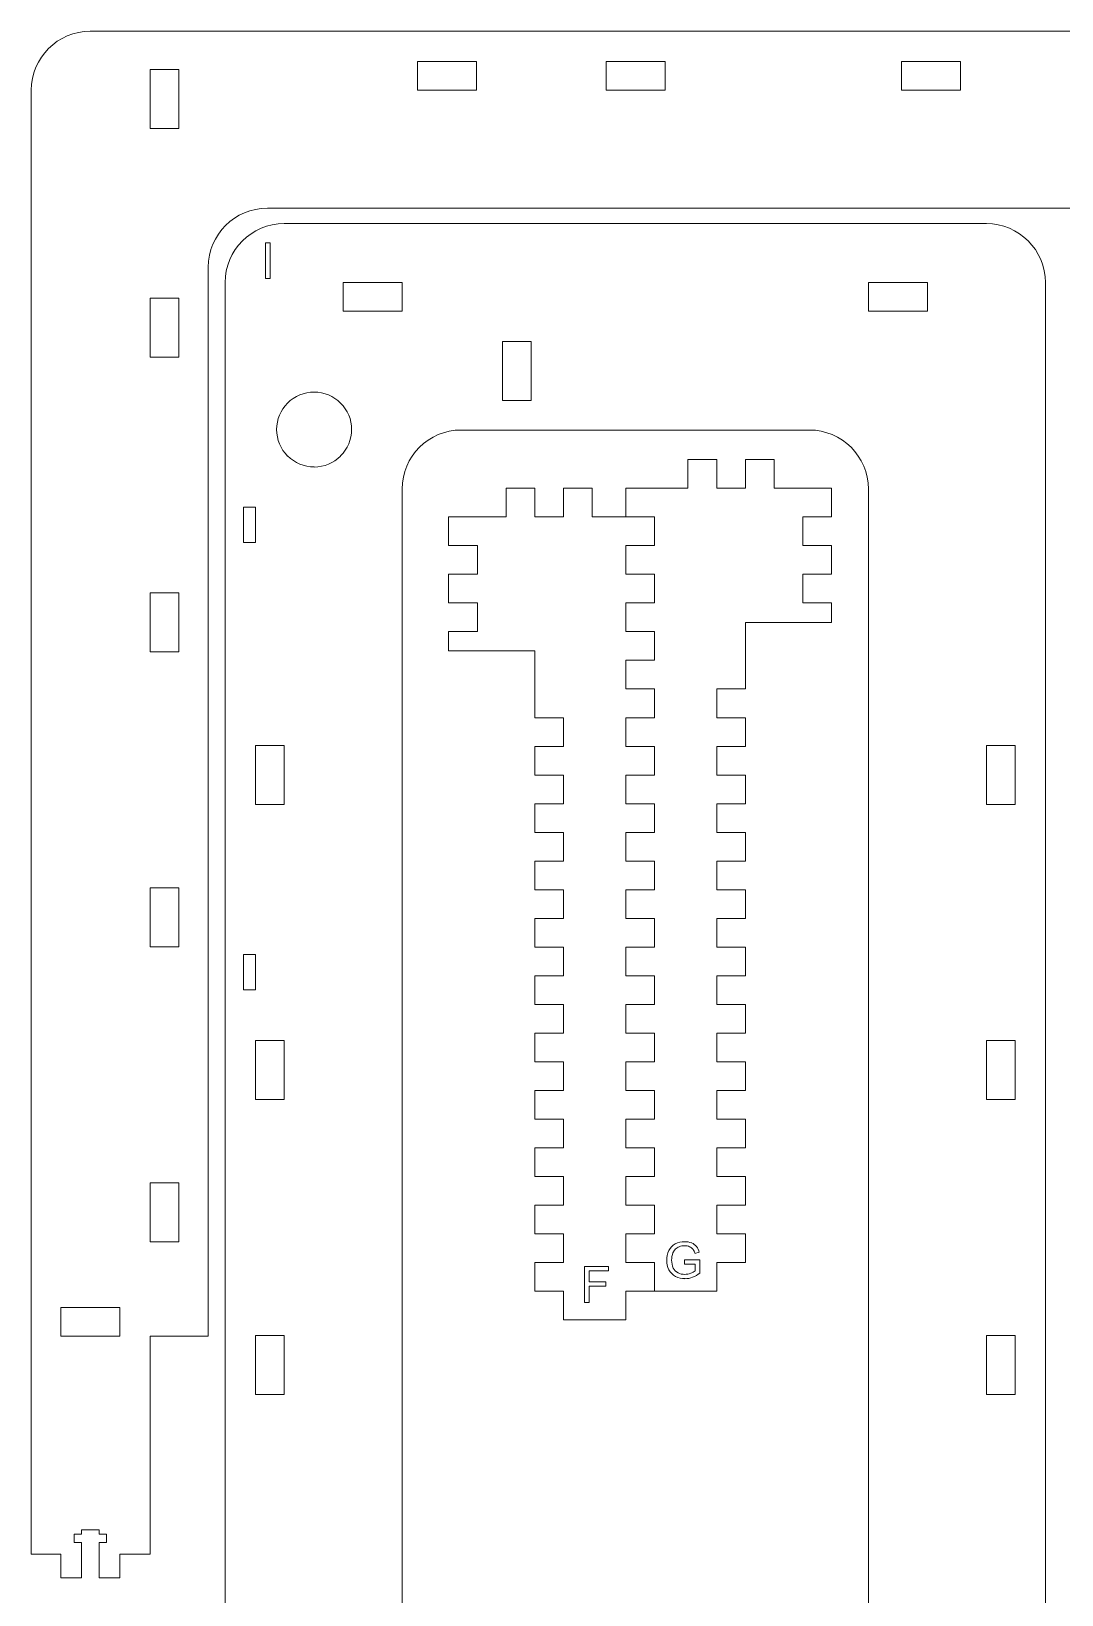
# Model space of a CAD drawing. Header units: millimetres. Extents: x 936 to 2708, y -212 to 661.
# Drawn here: x 1230.2 to 1404.8, y 395.9 to 661 of the extents above; entities that cross this region are included whole.
import ezdxf

# ---------------------------------------------------------------- set-up
doc = ezdxf.new("R2010")
doc.units = ezdxf.units.MM
doc.header["$MEASUREMENT"] = 0
doc.layers.add('Text Outline', color=5, linetype='Continuous')

msp = doc.modelspace()

# ---------------------------------------------------------------- linework, layer by layer
at = {"color": 1, "lineweight": 0}
for p, q in [((1240.24, 661.02), (1476.06, 661.02)), ((1305.67, 655.88), (1295.67, 655.88)), ((1295.67, 655.88), (1295.67, 651.02)), ((1305.67, 651.02), (1305.67, 655.88)), ((1337.67, 655.88), (1327.67, 655.88)), ((1327.67, 655.88), (1327.67, 651.02)), ((1337.67, 651.02), (1337.67, 655.88)), ((1387.67, 655.88), (1377.67, 655.88)), ((1377.67, 655.88), (1377.67, 651.02)), ((1387.67, 651.02), (1387.67, 655.88)), ((1250.38, 654.52), (1250.38, 644.52)), ((1255.24, 654.52), (1250.38, 654.52)), ((1255.24, 644.52), (1255.24, 654.52)), ((1230.24, 402.77), (1230.24, 651.02)), ((1295.67, 651.02), (1305.67, 651.02)), ((1327.67, 651.02), (1337.67, 651.02)), ((1377.67, 651.02), (1387.67, 651.02)), ((1250.38, 644.52), (1255.24, 644.52)), ((1461.19, 631.02), (1270.24, 631.02)), ((1392.08, 628.4), (1273.08, 628.4)), ((1260.24, 621.02), (1260.24, 439.77)), ((1263.08, 618.4), (1263.08, 362.45)), ((1293.08, 618.4), (1283.08, 618.4)), ((1283.08, 618.4), (1283.08, 613.54)), ((1293.08, 613.54), (1293.08, 618.4)), ((1382.08, 618.4), (1372.08, 618.4)), ((1372.08, 618.4), (1372.08, 613.54)), ((1382.08, 613.54), (1382.08, 618.4)), ((1402.08, 362.45), (1402.08, 618.4)), ((1250.38, 615.77), (1250.38, 605.77)), ((1255.24, 615.77), (1250.38, 615.77)), ((1255.24, 605.77), (1255.24, 615.77)), ((1283.08, 613.54), (1293.08, 613.54)), ((1372.08, 613.54), (1382.08, 613.54)), ((1310.08, 598.4), (1310.08, 608.4)), ((1310.08, 608.4), (1314.94, 608.4)), ((1314.94, 608.4), (1314.94, 598.4)), ((1250.38, 605.77), (1255.24, 605.77)), ((1314.94, 598.4), (1310.08, 598.4)), ((1362.08, 593.4), (1303.08, 593.4)), ((1346.38, 588.39), (1341.51, 588.39)), ((1341.51, 588.39), (1341.51, 583.52)), ((1346.38, 583.52), (1346.38, 588.39)), ((1356.1, 588.39), (1351.24, 588.39)), ((1351.24, 588.39), (1351.24, 583.52)), ((1356.1, 583.52), (1356.1, 588.39)), ((1293.08, 583.4), (1293.08, 392.45)), ((1315.55, 583.52), (1310.69, 583.52)), ((1310.69, 583.52), (1310.69, 578.66)), ((1315.55, 578.66), (1315.55, 583.52)), ((1325.28, 583.52), (1320.41, 583.52)), ((1320.41, 583.52), (1320.41, 578.66)), ((1325.28, 578.66), (1325.28, 583.52)), ((1341.51, 583.52), (1330.96, 583.52)), ((1330.96, 583.52), (1330.96, 578.66)), ((1351.24, 583.52), (1346.38, 583.52)), ((1365.83, 583.52), (1356.1, 583.52)), ((1365.83, 578.66), (1365.83, 583.52)), ((1372.08, 392.45), (1372.08, 583.4)), ((1266.22, 574.3), (1266.22, 580.3)), ((1266.22, 580.3), (1268.22, 580.3)), ((1268.22, 580.3), (1268.22, 574.3)), ((1310.69, 578.66), (1300.96, 578.66)), ((1300.96, 578.66), (1300.96, 573.8)), ((1320.41, 578.66), (1315.55, 578.66)), ((1335.83, 578.66), (1325.28, 578.66)), ((1335.83, 573.8), (1335.83, 578.66)), ((1360.96, 573.8), (1360.96, 578.66)), ((1360.96, 578.66), (1365.83, 578.66)), ((1268.22, 574.3), (1266.22, 574.3)), ((1300.96, 573.8), (1305.83, 573.8)), ((1305.83, 573.8), (1305.83, 568.94)), ((1330.96, 568.94), (1330.96, 573.8)), ((1330.96, 573.8), (1335.83, 573.8)), ((1365.83, 573.8), (1360.96, 573.8)), ((1365.83, 568.94), (1365.83, 573.8)), ((1305.83, 568.94), (1300.96, 568.94)), ((1300.96, 568.94), (1300.96, 564.07)), ((1335.83, 568.94), (1330.96, 568.94)), ((1335.83, 564.07), (1335.83, 568.94)), ((1360.96, 564.07), (1360.96, 568.94)), ((1360.96, 568.94), (1365.83, 568.94)), ((1250.38, 555.77), (1250.38, 565.77)), ((1250.38, 565.77), (1255.24, 565.77)), ((1255.24, 565.77), (1255.24, 555.77)), ((1300.96, 564.07), (1305.83, 564.07)), ((1305.83, 564.07), (1305.83, 559.21)), ((1330.96, 559.21), (1330.96, 564.07)), ((1330.96, 564.07), (1335.83, 564.07)), ((1365.83, 564.07), (1360.96, 564.07)), ((1365.83, 560.79), (1365.83, 564.07)), ((1351.24, 549.49), (1351.24, 560.79)), ((1351.24, 560.79), (1365.83, 560.79)), ((1305.83, 559.21), (1300.96, 559.21)), ((1300.96, 559.21), (1300.96, 555.93)), ((1335.83, 559.21), (1330.96, 559.21)), ((1335.83, 554.35), (1335.83, 559.21)), ((1255.24, 555.77), (1250.38, 555.77)), ((1300.96, 555.93), (1315.55, 555.93)), ((1315.55, 555.93), (1315.55, 544.62)), ((1330.96, 549.49), (1330.96, 554.35)), ((1330.96, 554.35), (1335.83, 554.35)), ((1335.83, 549.49), (1330.96, 549.49)), ((1335.83, 544.62), (1335.83, 549.49)), ((1346.38, 544.62), (1346.38, 549.49)), ((1346.38, 549.49), (1351.24, 549.49)), ((1315.55, 544.62), (1320.41, 544.62)), ((1320.41, 544.62), (1320.41, 539.76)), ((1330.96, 539.76), (1330.96, 544.62)), ((1330.96, 544.62), (1335.83, 544.62)), ((1351.24, 544.62), (1346.38, 544.62)), ((1351.24, 539.76), (1351.24, 544.62)), ((1268.22, 529.88), (1268.22, 539.88)), ((1268.22, 539.88), (1273.08, 539.88)), ((1273.08, 539.88), (1273.08, 529.88)), ((1320.41, 539.76), (1315.55, 539.76)), ((1315.55, 539.76), (1315.55, 534.9)), ((1335.83, 539.76), (1330.96, 539.76)), ((1335.83, 534.9), (1335.83, 539.76)), ((1346.38, 534.9), (1346.38, 539.76)), ((1346.38, 539.76), (1351.24, 539.76)), ((1392.08, 529.88), (1392.08, 539.88)), ((1392.08, 539.88), (1396.94, 539.88)), ((1396.94, 539.88), (1396.94, 529.88)), ((1315.55, 534.9), (1320.41, 534.9)), ((1320.41, 534.9), (1320.41, 530.04)), ((1330.96, 530.04), (1330.96, 534.9)), ((1330.96, 534.9), (1335.83, 534.9)), ((1351.24, 534.9), (1346.38, 534.9)), ((1351.24, 530.04), (1351.24, 534.9)), ((1273.08, 529.88), (1268.22, 529.88)), ((1320.41, 530.04), (1315.55, 530.04)), ((1315.55, 530.04), (1315.55, 525.17)), ((1335.83, 530.04), (1330.96, 530.04)), ((1335.83, 525.17), (1335.83, 530.04)), ((1346.38, 525.17), (1346.38, 530.04)), ((1346.38, 530.04), (1351.24, 530.04)), ((1396.94, 529.88), (1392.08, 529.88)), ((1315.55, 525.17), (1320.41, 525.17)), ((1320.41, 525.17), (1320.41, 520.31)), ((1330.96, 520.31), (1330.96, 525.17)), ((1330.96, 525.17), (1335.83, 525.17)), ((1351.24, 525.17), (1346.38, 525.17)), ((1351.24, 520.31), (1351.24, 525.17)), ((1320.41, 520.31), (1315.55, 520.31)), ((1315.55, 520.31), (1315.55, 515.45)), ((1335.83, 520.31), (1330.96, 520.31)), ((1335.83, 515.45), (1335.83, 520.31)), ((1346.38, 515.45), (1346.38, 520.31)), ((1346.38, 520.31), (1351.24, 520.31)), ((1250.38, 515.77), (1250.38, 505.77)), ((1255.24, 515.77), (1250.38, 515.77)), ((1255.24, 505.77), (1255.24, 515.77)), ((1315.55, 515.45), (1320.41, 515.45)), ((1320.41, 515.45), (1320.41, 510.59)), ((1330.96, 510.59), (1330.96, 515.45)), ((1330.96, 515.45), (1335.83, 515.45)), ((1351.24, 515.45), (1346.38, 515.45)), ((1351.24, 510.59), (1351.24, 515.45)), ((1320.41, 510.59), (1315.55, 510.59)), ((1315.55, 510.59), (1315.55, 505.72)), ((1335.83, 510.59), (1330.96, 510.59)), ((1335.83, 505.72), (1335.83, 510.59)), ((1346.38, 505.72), (1346.38, 510.59)), ((1346.38, 510.59), (1351.24, 510.59)), ((1250.38, 505.77), (1255.24, 505.77)), ((1266.22, 498.45), (1266.22, 504.45)), ((1266.22, 504.45), (1268.22, 504.45)), ((1268.22, 504.45), (1268.22, 498.45)), ((1315.55, 505.72), (1320.41, 505.72)), ((1320.41, 505.72), (1320.41, 500.86)), ((1330.96, 500.86), (1330.96, 505.72)), ((1330.96, 505.72), (1335.83, 505.72)), ((1351.24, 505.72), (1346.38, 505.72)), ((1351.24, 500.86), (1351.24, 505.72)), ((1268.22, 498.45), (1266.22, 498.45)), ((1320.41, 500.86), (1315.55, 500.86)), ((1315.55, 500.86), (1315.55, 496)), ((1335.83, 500.86), (1330.96, 500.86)), ((1335.83, 496), (1335.83, 500.86)), ((1346.38, 496), (1346.38, 500.86)), ((1346.38, 500.86), (1351.24, 500.86)), ((1315.55, 496), (1320.41, 496)), ((1320.41, 496), (1320.41, 491.14)), ((1330.96, 491.14), (1330.96, 496)), ((1330.96, 496), (1335.83, 496)), ((1351.24, 496), (1346.38, 496)), ((1351.24, 491.14), (1351.24, 496)), ((1320.41, 491.14), (1315.55, 491.14)), ((1315.55, 491.14), (1315.55, 486.27)), ((1335.83, 491.14), (1330.96, 491.14)), ((1335.83, 486.27), (1335.83, 491.14)), ((1346.38, 486.27), (1346.38, 491.14)), ((1346.38, 491.14), (1351.24, 491.14)), ((1273.08, 489.88), (1268.22, 489.88)), ((1268.22, 489.88), (1268.22, 479.88)), ((1273.08, 479.88), (1273.08, 489.88)), ((1396.94, 489.88), (1392.08, 489.88)), ((1392.08, 489.88), (1392.08, 479.88)), ((1396.94, 479.88), (1396.94, 489.88)), ((1315.55, 486.27), (1320.41, 486.27)), ((1320.41, 486.27), (1320.41, 481.41)), ((1330.96, 481.41), (1330.96, 486.27)), ((1330.96, 486.27), (1335.83, 486.27)), ((1351.24, 486.27), (1346.38, 486.27)), ((1351.24, 481.41), (1351.24, 486.27)), ((1268.22, 479.88), (1273.08, 479.88)), ((1320.41, 481.41), (1315.55, 481.41)), ((1315.55, 481.41), (1315.55, 476.55)), ((1335.83, 481.41), (1330.96, 481.41)), ((1335.83, 476.55), (1335.83, 481.41)), ((1346.38, 476.55), (1346.38, 481.41)), ((1346.38, 481.41), (1351.24, 481.41)), ((1392.08, 479.88), (1396.94, 479.88)), ((1315.55, 476.55), (1320.41, 476.55)), ((1320.41, 476.55), (1320.41, 471.69)), ((1330.96, 471.69), (1330.96, 476.55)), ((1330.96, 476.55), (1335.83, 476.55)), ((1351.24, 476.55), (1346.38, 476.55)), ((1351.24, 471.69), (1351.24, 476.55)), ((1320.41, 471.69), (1315.55, 471.69)), ((1315.55, 471.69), (1315.55, 466.82)), ((1335.83, 471.69), (1330.96, 471.69)), ((1335.83, 466.82), (1335.83, 471.69)), ((1346.38, 466.82), (1346.38, 471.69)), ((1346.38, 471.69), (1351.24, 471.69)), ((1315.55, 466.82), (1320.41, 466.82)), ((1320.41, 466.82), (1320.41, 461.96)), ((1330.96, 461.96), (1330.96, 466.82)), ((1330.96, 466.82), (1335.83, 466.82)), ((1351.24, 466.82), (1346.38, 466.82)), ((1351.24, 461.96), (1351.24, 466.82)), ((1250.38, 455.77), (1250.38, 465.77)), ((1250.38, 465.77), (1255.24, 465.77)), ((1255.24, 465.77), (1255.24, 455.77)), ((1320.41, 461.96), (1315.55, 461.96)), ((1315.55, 461.96), (1315.55, 457.1)), ((1335.83, 461.96), (1330.96, 461.96)), ((1335.83, 457.1), (1335.83, 461.96)), ((1346.38, 457.1), (1346.38, 461.96)), ((1346.38, 461.96), (1351.24, 461.96)), ((1315.55, 457.1), (1320.41, 457.1)), ((1320.41, 457.1), (1320.41, 452.24)), ((1330.96, 452.24), (1330.96, 457.1)), ((1330.96, 457.1), (1335.83, 457.1)), ((1351.24, 457.1), (1346.38, 457.1)), ((1351.24, 452.24), (1351.24, 457.1)), ((1255.24, 455.77), (1250.38, 455.77)), ((1320.41, 452.24), (1315.55, 452.24)), ((1315.55, 452.24), (1315.55, 447.37)), ((1335.83, 452.24), (1330.96, 452.24)), ((1335.83, 447.37), (1335.83, 452.24)), ((1346.38, 447.37), (1346.38, 452.24)), ((1346.38, 452.24), (1351.24, 452.24)), ((1315.55, 447.37), (1320.41, 447.37)), ((1320.41, 447.37), (1320.41, 442.51)), ((1330.96, 442.51), (1330.96, 447.37)), ((1330.96, 447.37), (1335.83, 447.37)), ((1335.83, 447.37), (1346.38, 447.37)), ((1235.24, 439.77), (1235.24, 444.63)), ((1235.24, 444.63), (1245.24, 444.63)), ((1245.24, 444.63), (1245.24, 439.77)), ((1320.41, 442.51), (1330.96, 442.51)), ((1245.24, 439.77), (1235.24, 439.77)), ((1260.24, 439.77), (1250.38, 439.77)), ((1250.38, 439.77), (1250.38, 402.77)), ((1268.22, 429.88), (1268.22, 439.88)), ((1268.22, 439.88), (1273.08, 439.88)), ((1273.08, 439.88), (1273.08, 429.88)), ((1392.08, 429.88), (1392.08, 439.88)), ((1392.08, 439.88), (1396.94, 439.88)), ((1396.94, 439.88), (1396.94, 429.88)), ((1273.08, 429.88), (1268.22, 429.88)), ((1396.94, 429.88), (1392.08, 429.88)), ((1238.74, 406.17), (1237.49, 406.17)), ((1237.49, 406.17), (1237.49, 404.77)), ((1241.74, 406.92), (1238.74, 406.92)), ((1238.74, 406.92), (1238.74, 406.17)), ((1241.74, 406.17), (1241.74, 406.92)), ((1242.99, 406.17), (1241.74, 406.17)), ((1242.99, 404.77), (1242.99, 406.17)), ((1237.49, 404.77), (1238.74, 404.77)), ((1238.74, 404.77), (1238.74, 398.77)), ((1241.74, 398.77), (1241.74, 404.77)), ((1241.74, 404.77), (1242.99, 404.77)), ((1235.24, 402.77), (1230.24, 402.77)), ((1235.24, 398.77), (1235.24, 402.77)), ((1250.38, 402.77), (1245.24, 402.77)), ((1245.24, 402.77), (1245.24, 398.77)), ((1238.74, 398.77), (1235.24, 398.77)), ((1245.24, 398.77), (1241.74, 398.77))]:
    msp.add_line(p, q, dxfattribs=at)
for centre, radius, start, end in [((1240.24, 651.02), 10, 90, 180), ((1270.24, 621.02), 10, 90, 180), ((1273.08, 618.4), 10, 90, 180), ((1392.08, 618.4), 10, 0, 90), ((1278.16, 593.49), 6.35, 89.9929, 135.016), ((1278.17, 593.49), 6.35, 44.9964, 89.9983), ((1278.16, 593.49), 6.35, 134.9962, 180), ((1278.17, 593.49), 6.35, 359.9934, 45.0143), ((1278.16, 593.48), 6.35, 179.9927, 225.0159), ((1278.16, 593.49), 6.35, 315.0076, 359.9862), ((1303.08, 583.4), 10, 90, 180), ((1362.08, 583.4), 10, 0, 90), ((1278.17, 593.49), 6.35, 225.0063, 269.9898), ((1278.17, 593.48), 6.35, 269.9935, 315.0134)]:
    msp.add_arc(centre, radius, start, end, dxfattribs=at)
at = {"layer": 'Text Outline', "lineweight": 0}
for p, q in [((1269.92, 625.03), (1269.92, 625.15)), ((1269.92, 625.15), (1270.04, 625.15)), ((1269.92, 619.09), (1269.92, 625.03)), ((1270.04, 625.15), (1270.73, 625.15)), ((1270.73, 625.15), (1270.73, 619.09)), ((1270.73, 619.09), (1269.92, 619.09)), ((1343.43, 453.97), (1342.7, 453.77)), ((1323.97, 445.48), (1323.97, 451.54)), ((1323.97, 451.54), (1328.06, 451.54)), ((1328.06, 450.83), (1324.77, 450.83)), ((1324.77, 450.83), (1324.77, 448.95)), ((1328.06, 451.54), (1328.06, 450.83)), ((1340.95, 451.98), (1340.95, 452.69)), ((1340.95, 452.69), (1343.52, 452.69)), ((1342.73, 451.98), (1340.95, 451.98)), ((1342.73, 450.85), (1342.73, 451.98)), ((1343.52, 452.69), (1343.52, 450.45)), ((1324.77, 448.95), (1327.61, 448.95)), ((1327.61, 448.24), (1324.77, 448.24)), ((1324.77, 448.24), (1324.77, 445.48)), ((1327.61, 448.95), (1327.61, 448.24)), ((1324.77, 445.48), (1323.97, 445.48))]:
    msp.add_line(p, q, dxfattribs=at)
for centre, radius, start, end in [((1341.74, 452.61), 3.83, 154.5676, 180.0917), ((1340.61, 453.15), 2.57, 119.3406, 154.6155), ((1341.83, 452.7), 3.09, 157.6746, 180.8336), ((1340.96, 453.02), 2.16, 138.0209, 156.94), ((1340.84, 452.58), 3.19, 88.1354, 117.9846), ((1340.73, 453.15), 1.91, 112.3603, 136.0393), ((1340.94, 452.36), 2.72, 89.8076, 110.2245), ((1340.96, 452.39), 3.38, 69.5297, 90.1291), ((1340.99, 453.04), 2.04, 67.1662, 91.181), ((1341.34, 453.71), 1.29, 37.7244, 70.0203), ((1341.36, 453.58), 2.12, 40.6286, 68.4777), ((1340.12, 453.01), 2.7, 16.3833, 33.5045), ((1341.1, 453.49), 2.38, 11.5958, 38.1614), ((1341.29, 452.53), 3.37, 178.7421, 207.2098), ((1340.57, 452.16), 2.57, 207.2347, 242.6151), ((1342.11, 452.64), 3.37, 179.7748, 203.5107), ((1340.65, 452.13), 1.83, 206.8742, 243.3237), ((1340.83, 453.33), 3.13, 291.6634, 307.5714), ((1341, 453.09), 3.59, 243.3309, 270.148), ((1340.96, 452.75), 2.53, 243.5337, 270.0796), ((1340.96, 452.89), 2.66, 270.0004, 292.4423), ((1341, 453.16), 3.67, 270.1134, 290.7249), ((1340.53, 454.18), 4.78, 291.7253, 308.6847)]:
    msp.add_arc(centre, radius, start, end, dxfattribs=at)

doc.saveas('drawing.dxf')
